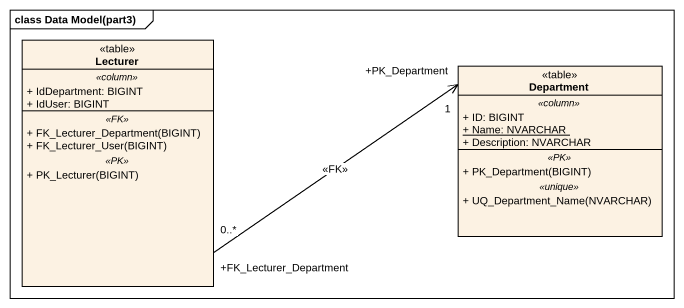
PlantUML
@startuml
mainframe class Data Model(part3)
hide circle
hide empty members
skinparam classAttributeIconSize 0
class Lecturer <<table>> {
  .. <<column>> ..
  + IdDepartment: BIGINT
  + IdUser: BIGINT
  .. <<FK>> ..
  + FK_Lecturer_Department(BIGINT)
  + FK_Lecturer_User(BIGINT)
  .. <<PK>> ..
  + PK_Lecturer(BIGINT)
}
class Department <<table>> {
  .. <<column>> ..
  + ID: BIGINT
  {static} + Name: NVARCHAR
  + Description: NVARCHAR
  .. <<PK>> ..
  + PK_Department(BIGINT)
  .. <<unique>> ..
  + UQ_Department_Name(NVARCHAR)
}
Lecturer "+FK_Lecturer_Department\n0..*" -right-> "+PK_Department\n1" Department : <<FK>>
@enduml
